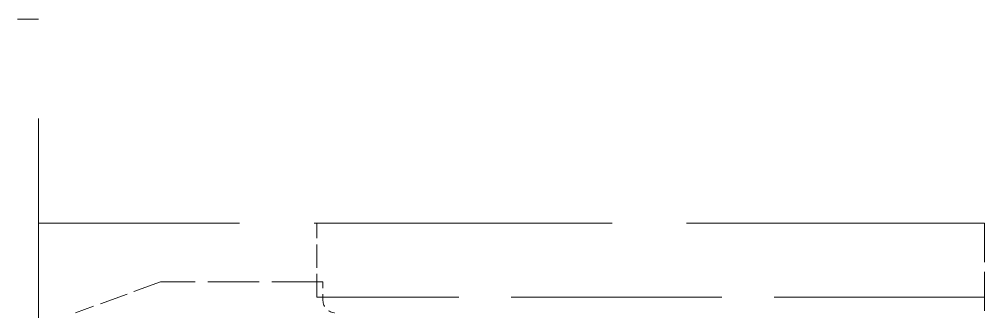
# Model space of a CAD drawing. Header units: millimetres. Extents: x 0 to 5945, y 0 to 4205.
# Drawn here: x 1583.17 to 1598.78, y 2247.22 to 2251.96 of the extents above; entities that cross this region are included whole.
import ezdxf

# ---------------------------------------------------------------- set-up
doc = ezdxf.new("R2010")
doc.units = ezdxf.units.MM
doc.header["$LTSCALE"] = 5
doc.linetypes.add('DASHED', pattern=[0.2067, 0.1654, -0.0413])
doc.layers.add('가려진 것(ISO)', color=2, linetype='DASHED', lineweight=18)

msp = doc.modelspace()

# ---------------------------------------------------------------- linework, layer by layer
at = {"layer": '가려진 것(ISO)', "ltscale": 0.609403}
msp.add_line((1581.876, 2251.957), (1583.476, 2251.957), dxfattribs=at)
at = {"layer": '가려진 것(ISO)', "ltscale": 14.18555}
msp.add_line((1583.476, 2223.957), (1583.476, 2251.957), dxfattribs=at)
at = {"layer": '가려진 것(ISO)', "ltscale": 5.828271}
msp.add_line((1598.776, 2248.657), (1583.476, 2248.657), dxfattribs=at)
at = {"layer": '가려진 것(ISO)', "ltscale": 0.457027}
msp.add_line((1587.976, 2247.457), (1587.976, 2248.657), dxfattribs=at)
at = {"layer": '가려진 것(ISO)', "ltscale": 0.761779}
msp.add_line((1598.776, 2248.657), (1598.776, 2246.657), dxfattribs=at)
at = {"layer": '가려진 것(ISO)', "ltscale": 0.556796}
msp.add_line((1585.45, 2247.707), (1584.076, 2247.207), dxfattribs=at)
at = {"layer": '가려진 것(ISO)', "ltscale": 1.000346}
msp.add_line((1588.076, 2247.707), (1585.45, 2247.707), dxfattribs=at)
at = {"layer": '가려진 것(ISO)', "ltscale": 0.114182}
msp.add_line((1588.076, 2247.407), (1588.076, 2247.707), dxfattribs=at)
at = {"layer": '가려진 것(ISO)', "ltscale": 4.114045}
msp.add_line((1598.776, 2247.457), (1587.976, 2247.457), dxfattribs=at)
at = {"layer": '가려진 것(ISO)', "ltscale": 0.119576}
msp.add_arc((1588.276, 2247.407), 0.2, 180, 270, dxfattribs=at)

doc.saveas('drawing.dxf')
